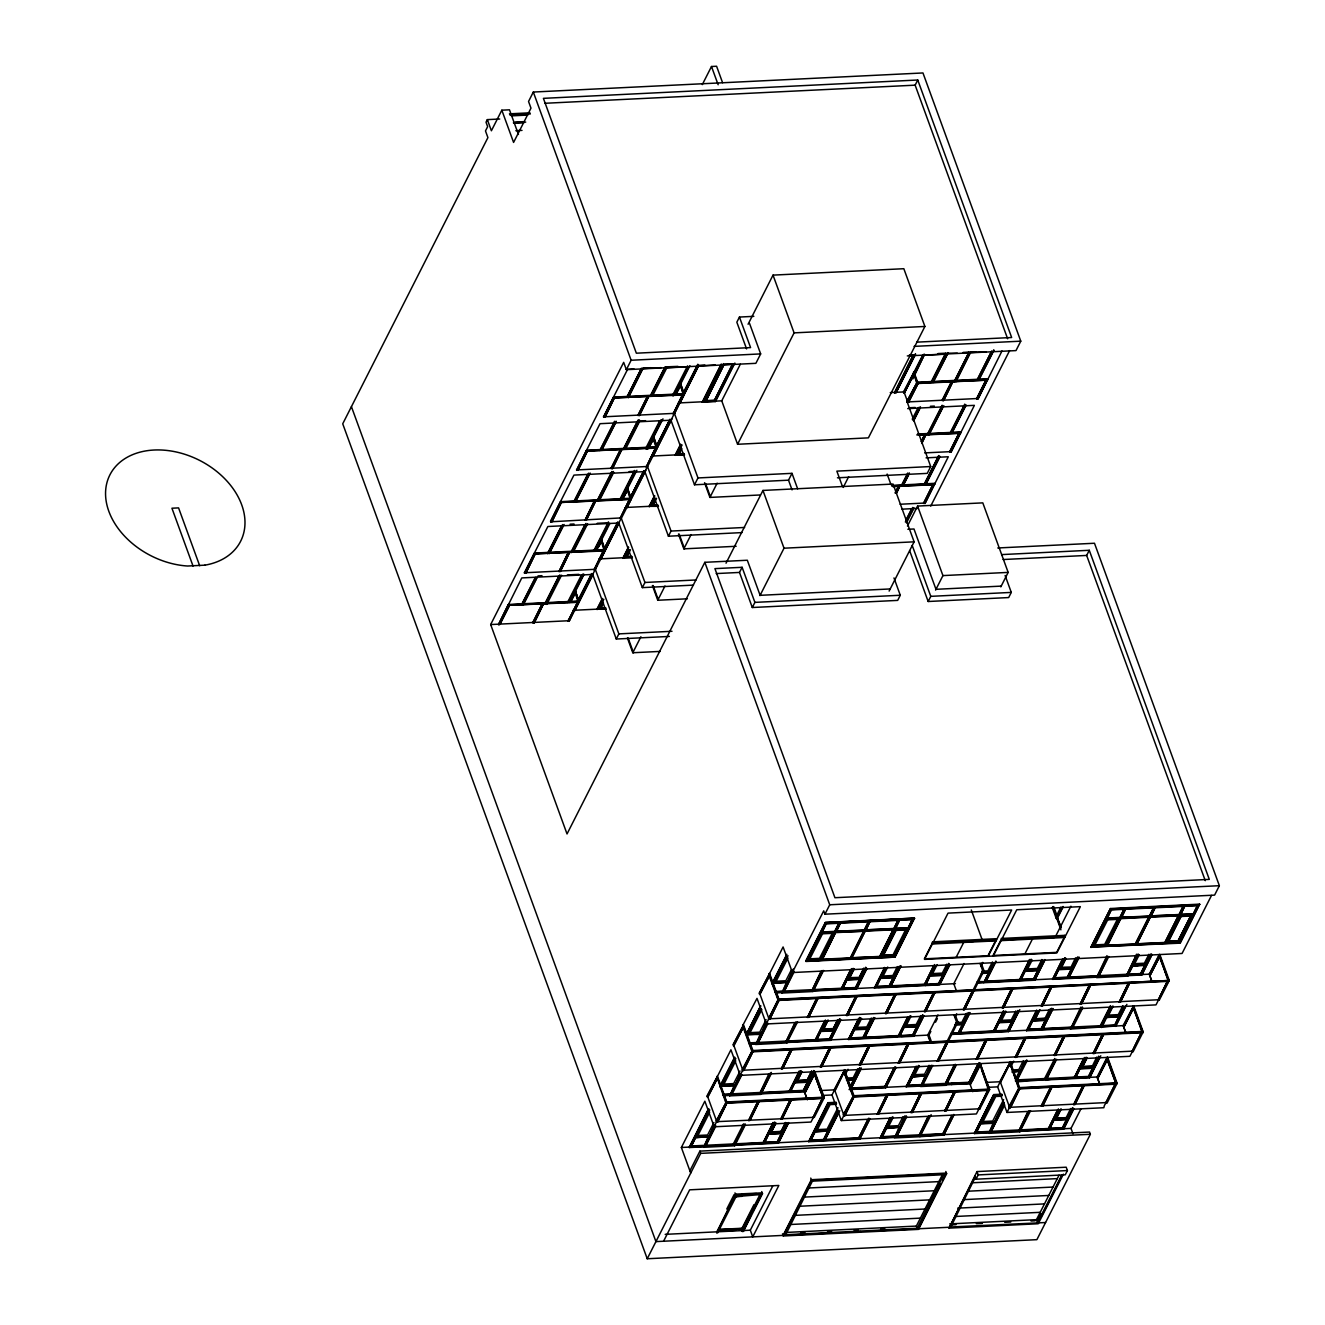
<?xml version="1.0" encoding="UTF-8"?>
<svg xmlns="http://www.w3.org/2000/svg" width="1325" height="1325" viewBox="0 0 1325 1325"><rect width="100%" height="100%" fill="white"/><g stroke="black" fill="none" stroke-linecap="round" stroke-linejoin="round"><path stroke-width="1.5" d="M499.707 119.018L487.335 119.614L486.027 122.198L487.65 126.653L485.48 130.927L487.915 137.601L342.728 423.801L647.229 1258.75L1036.879 1239.67L1090.359 1134.283L1089.548 1132.047L699.882 1151.127L689.894 1170.836M518.456 134.471L509.479 109.809L501.827 110.19L491.393 130.761L487.335 119.614M907.31 355.912L1015.993 350.595L1020.78 341.171L922.962 72.958L533.312 92.038L528.543 101.478L530.977 108.153L513.587 142.421L501.827 110.19M702.3 84.618L711.492 66.498L716.593 66.25L722.572 82.68M890.218 588.946L760.119 595.322L747.317 560.243L704.834 562.313L567.034 833.955L490.664 624.555L623.678 362.354L626.344 369.675L755.879 363.332L760.666 353.908L749.519 323.35M626.344 369.675L631.131 360.251L533.312 92.038M525.826 573.162L535.234 553.867L525.826 573.162L524.385 572.781L547.871 526.505L618.775 523.027L621.392 517.893L550.637 521.802L551.912 521.752L561.303 502.457L551.912 521.752M550.471 521.354L573.94 475.095L644.861 471.617L668.413 536.211L742 532.6M577.998 470.325L587.389 451.03L577.998 470.325L576.557 469.944L600.026 423.685L670.947 420.207L694.499 484.784L788.524 480.18L792.002 473.34L697.977 477.944L694.499 484.784M604.945 417.209L614.353 397.914L604.945 417.209L603.504 416.828L627.619 369.294M499.74 624.572L509.313 605.724L499.74 624.572L498.465 624.638L508.303 604.482L578.495 601.037L575.348 591L579.158 601.467L569.17 621.177L568.011 621.226L577.584 602.378M524.551 573.212L534.389 553.072L604.581 549.627L601.434 539.59L605.243 550.057L595.24 569.75L594.097 569.816L603.504 550.521L594.097 569.816M550.637 521.802L560.475 501.662L630.65 498.217L620.961 517.346L644.944 582.47L642.343 587.621L693.439 585.12M576.723 470.392L586.561 450.235L656.736 446.807L653.589 436.753L657.415 447.221L647.412 466.93L646.269 466.996L655.66 447.701L646.269 466.996M603.67 417.276L613.508 397.119L683.683 393.674L680.553 383.637L684.362 394.105L674.359 413.814L673.216 413.864L682.623 394.568L673.216 413.864M521.503 604.73L535.399 577.352M547.589 553.32L561.485 525.942M573.675 501.91L587.571 474.532M599.761 450.5L614.568 421.284M626.708 397.368L641.532 368.168L627.802 395.993M521.669 605.177L535.565 577.799M547.755 553.767L562.562 524.567M573.841 502.357L588.648 473.141M600.838 449.109L614.734 421.731M523.044 604.664L536.923 577.286M549.113 553.237L563.009 525.859M575.199 501.827L589.095 474.449M602.213 448.595L616.108 421.217M628.232 397.285L643.056 368.085L651.006 367.704M523.193 605.094L537.089 577.717M549.279 553.684L564.102 524.485M575.365 502.274L590.188 473.075M602.378 449.043L616.257 421.665M628.398 397.732L643.056 368.085M532.932 622.949L542.322 603.653L532.766 622.502L534.19 622.882L543.598 603.587L534.19 622.882M559.001 571.539L568.408 552.243L559.001 571.539L560.276 571.473L569.684 552.177L560.276 571.473M585.087 520.112L594.494 500.817L585.087 520.112L586.362 520.062L595.77 500.767L586.362 520.062M611.173 468.702L620.58 449.407L611.007 468.255L612.448 468.652L621.856 449.357L612.448 468.652M638.12 415.586L647.527 396.291L637.971 415.139L639.395 415.52L648.803 396.225L639.395 415.52M544.906 603.587L558.786 576.209M570.992 552.177L584.872 524.799M597.062 500.767L611.885 471.551M623.148 449.341L637.971 420.141M650.111 396.225L664.918 367.025M545.072 604.034L559.879 574.835M571.141 552.624L585.965 523.408M598.155 499.376L612.051 471.998M624.241 447.966L638.137 420.588M651.188 394.85L665.084 367.472M545.668 603.62L559.63 576.077M571.737 552.21L585.716 524.667M597.823 500.8L611.802 473.257M623.909 449.39L638.816 420.008M650.857 396.258L665.763 366.876L677.953 366.379M546.43 603.504L553.833 588.913M558.471 579.787L560.326 576.127M572.516 552.094L586.412 524.717M599.529 498.862L606.933 484.254M608.788 480.611L613.409 471.485M625.615 447.453L639.495 420.075M652.562 394.32L666.442 366.942M546.761 604.399L561.568 575.199M573.758 551.167L587.654 523.789M599.844 499.757L613.74 472.379M625.93 448.33L639.826 420.969L645.573 420.688M652.877 395.214L666.773 367.837L687.874 366.81L673.067 396.009M567.531 602.477L581.427 575.1M593.617 551.067L608.44 521.868M619.702 499.658L634.509 470.458M645.788 448.248L659.668 420.87M672.736 395.115L687.543 365.915M568.789 601.55L582.669 574.172M594.875 550.123L608.755 522.746L597.244 523.309M620.945 498.713L634.841 471.336L629.077 471.617M646.103 449.125L660.927 419.926M570.048 600.44L583.696 573.99M595.273 550.753L606.983 528.095M621.359 499.343L635.851 471.17M646.815 449.142L651.784 439.353M653.556 436.289L661.722 419.777M674.392 394.8L687.741 368.482M578.495 601.037L578.048 601.898L507.873 605.343L578.727 602.312L575.348 591M604.134 550.488L533.958 553.916L604.813 550.902L601.434 539.59M569.816 602.444L583.795 574.901M595.902 551.034L609.881 523.491M621.988 499.608L636.894 470.243M648.074 448.198L662.98 418.832M675.021 395.082L689.928 365.7M570.462 601.567L575.315 592.971L570.976 601.533M596.548 550.157L601.401 541.561L598.784 546.695M622.634 498.73L627.487 490.151L624.009 496.991M647.842 449.043L653.573 438.724L649.217 447.303M675.667 394.204L680.52 385.608L677.042 392.465M578.578 599.314L591.629 573.609M603.736 549.743L617.698 522.199M630.75 496.494L643.784 470.789M656.836 445.084L669.87 419.379M683.783 391.952L697.762 364.408M578.81 599.298L591.844 573.592M603.952 549.726L617.93 522.183M630.965 496.477L644.016 470.773M656.123 446.906L670.102 419.362M683.071 393.773L697.977 364.392M568.011 621.226L591.778 574.056M604.829 548.351L617.864 522.646M620.183 518.406L629.59 499.111L620.183 518.406L621.326 518.34L631.329 498.631L627.52 488.18L630.899 499.492L560.028 502.506L630.22 499.078M629.971 498.763L643.95 471.236M657.001 445.515L670.036 419.81M683.021 394.237L697.911 364.855M577.485 603.024L569.17 621.177M595.24 569.75L597.492 563.622M599.231 560.193L604.581 549.627M649.648 460.785L655.743 448.794M656.736 446.807L656.306 447.668L586.114 451.096L656.985 448.082L653.159 437.614M683.683 393.674L674.359 413.814M524.385 572.781L595.306 569.303L574.686 610.709L572.996 610.328L604.217 608.804M617.831 524.882L600.772 559.283L599.231 559.365M627.586 505.637L647.478 466.483L576.557 469.944M651.403 456.545L652.927 456.463L674.425 413.35L603.504 416.828M680.636 401.111L698.772 365.369L704.883 365.071M574.686 610.709L592.822 574.951M600.772 559.283L618.908 523.541M625.317 507.955L626.858 507.873L645.888 470.342M652.927 456.463L671.974 418.932M678.35 403.413L679.891 403.347L698.772 365.369M753.842 316.344L739.449 317.056L736.832 322.19L746.588 348.922M602.395 598.436L596.946 609.152L606.287 609.152M628.464 547.026L623.032 557.742L632.373 557.742M654.55 495.616L649.118 506.332L658.459 506.332M680.636 444.206L675.203 454.922L684.528 454.922M597.111 609.599L602.544 598.883M623.197 558.189L628.63 547.473M649.283 506.779L654.716 496.063M675.352 455.369L680.802 444.637M702.316 402.237L721.197 364.259L702.316 402.237L715.301 401.607L734.878 363.05M603.852 599.248L598.469 609.086M629.077 549.544L624.555 557.676M655.146 498.134L650.641 506.266M682.11 445.001L676.727 454.839M723.4 363.613L703.674 401.723M605.74 608.175L600.689 608.423L602.378 604.332M631.826 556.765L626.775 557.013L628.464 552.923M657.896 505.355L652.861 505.603L655.477 499.674M683.982 453.945L678.947 454.193L681.547 448.264M705.894 401.061L724.245 364.11L732.824 364.143L714.308 400.647L705.894 401.061L723.317 365.932M600.689 608.423L603.471 602.958M626.775 557.013L630.485 549.709M652.861 505.603L656.554 498.299M678.947 454.193L681.713 448.711M748.078 324.277L773.022 275.12L903.832 268.71L924.9 326.463L868.388 437.863L737.578 444.273L721.744 400.829L740.294 364.276M714.308 400.647L732.659 363.696M733.785 364.441L715.301 401.607M669.407 636.431L616.274 639.031L618.858 633.88L595.306 569.303M668.413 536.211L671.03 531.06L647.478 466.483M1007.646 338.786L915.144 85.164L917.761 80.013L543.399 98.348L636.348 353.195L750.579 347.597L739.449 317.056M687.377 598.801L657.763 600.258L664.984 586.014M736.17 546.281L683.849 548.848L691.07 534.604M760.186 494.97L709.918 497.422L717.14 483.194M737.578 444.273L794.089 332.873L773.022 275.12M660.33 651.403L632.787 652.745L640.919 636.729M726.034 563.208L762.952 490.432L893.05 484.056L914.117 541.826L889.125 591.082M893.977 577.932L900.288 595.256L897.688 600.391L752.302 607.513L739.499 572.433L742.116 567.299L714.92 568.624L834.932 897.721L1209.294 879.386L1089.266 550.289L1001.634 554.595M752.302 607.513L754.902 602.378L742.116 567.299M759.954 595.621L784.019 548.202L762.952 490.432M843.23 487.434L848.646 476.752M909.298 355.05L913.372 354.852L894.508 392.829L896.031 392.763L915.592 354.189M894.508 392.829L913.372 354.852M915.426 353.758L896.031 392.763M908.47 402.336L918.043 383.488L908.47 402.336L907.327 402.403L917.678 382.229L914.018 372.209L903.517 391.935L904.428 393.028L913.985 374.18L903.915 393.045M907.84 402.369L904.014 391.918L922.647 355.183M904.346 392.796L923.906 354.239M915.327 372.557L923.657 356.127M912.875 378.917L924.585 354.305M906.963 401.392L917.032 382.528L906.963 401.392L930.713 466.533L927.235 473.389L837.45 477.795M912.262 419.18L917.811 408.216M930.879 382.478L945.686 353.278L932.121 381.534M912.577 420.058L919.07 407.288M913.786 419.097L915.641 415.454M933.33 380.573L947.226 353.195L957.329 353.162M913.952 419.545L920.428 406.775M933.496 381.02L947.905 352.616M913.67 420.87L920.179 408.017M933.164 382.445L948.071 353.063M895.187 492.784L898.665 485.927L895.352 493.231M921.273 441.374L924.751 434.517L921.422 441.821M942.29 400.68L951.698 381.385L942.125 400.249L943.566 400.63L952.973 381.335L943.566 400.63M896.462 492.718L899.94 485.861L896.611 493.165M921.67 443.03L926.009 434.451L921.836 443.477M901.232 485.861L907.724 473.091M927.318 434.451L942.141 405.251M954.265 381.335L969.088 352.119L963.126 352.417M901.398 486.308L907.873 473.538M928.411 433.076L942.29 405.698M954.431 381.766L969.088 352.119M902.772 485.795L909.248 473.008M928.842 434.385L942.738 407.007M955.805 381.252L970.612 352.053L976.376 351.771M902.921 486.242L909.414 473.456M929.007 434.832L943.831 405.616M955.971 381.699L970.612 352.053M906.118 519.748L911.666 508.8M923.873 484.751L938.68 455.552M949.959 433.341L964.766 404.142M976.906 380.225L991.713 351.026L977.999 378.834M905.356 522.017L912.759 507.409M924.949 483.377L938.845 455.999M951.035 431.967L964.931 404.589M907.194 520.559L913.72 507.707M925.827 483.824L939.806 456.297M951.913 432.414L965.892 404.87M978.86 379.298L993.767 349.916M906.433 522.828L913.886 508.154M925.993 484.271L939.972 456.727M952.079 432.861L966.041 405.317M979.026 379.745L993.932 350.363M907.459 526.008L917.579 506.067L982.802 502.871L1008.159 572.4L1000.806 586.909M923.707 503.533L933.115 484.238L923.558 503.102L924.983 503.483L934.821 483.327L891.477 485.447M949.793 452.123L959.201 432.828L949.628 451.676L951.068 452.057L960.907 431.917L917.562 434.037M976.757 399.007L986.148 379.712L976.591 398.56L978.016 398.941L987.854 378.784L917.678 382.229M924.983 503.483L948.302 456.761L926.076 457.854M951.068 452.057L974.388 405.351L907.724 408.613M978.016 398.941L1001.982 350.959M930.73 506.084L1009.617 350.595M1005.112 575.481L1011.29 592.408L1008.673 597.558L928.162 601.5L930.779 596.349L912.213 545.469M935.582 590.105L942.936 575.597L917.579 506.067M707.351 1097.199L717.421 1078.335L707.865 1097.183L706.937 1096.09L717.454 1076.331L726.779 1101.936L823.637 1097.199L814.295 1071.61M733.437 1045.789L743.507 1026.908L733.951 1045.773L733.023 1044.68L743.524 1024.921L752.865 1050.526M759.523 994.379L769.593 975.498L760.02 994.346L759.109 993.27L769.61 973.511L778.951 999.116M690.706 1173.056L681.365 1147.483L704.85 1101.207L714.192 1126.797L810.999 1122.043L817.426 1109.472M716.941 1122.093L707.451 1096.073L730.936 1049.798L740.261 1075.387L1129.91 1056.307L1132.527 1051.156L742.364 1070.269M742.861 1070.236L733.537 1044.647L742.232 1027.521M768.947 1018.826L759.622 993.237L783.092 946.961L792.433 972.55L1182.066 953.47L1211.514 895.435M708.577 1108.545L689.182 1147.549L703.459 1146.854L703.973 1145.827L691.236 1146.44L695.41 1137.43L708.163 1136.8L708.477 1137.695M720.684 1084.678L734.663 1057.135M746.77 1033.268L760.749 1005.725L746.936 1033.699M772.856 981.842L786.835 954.315M689.182 1147.549L708.743 1108.992M719.922 1086.947L734.828 1057.582M772.094 984.127L786.056 956.584M691.236 1146.44L695.575 1137.877L708.759 1136.403L695.857 1136.568L707.749 1113.099M734.563 1086.285L734.232 1085.39L721.496 1086.02L734.398 1085.838L734.845 1084.976L721.926 1085.158L734.762 1059.884M760.649 1034.875L760.318 1033.98L747.582 1034.61L760.484 1034.428L760.914 1033.566L748.012 1033.748L760.832 1008.474M786.735 983.465L786.404 982.57L773.668 983.2L787 982.156L774.098 982.338L786.007 958.869M696.006 1137.016L709.753 1109.936M722.092 1085.606L735.839 1058.526M748.178 1034.196L760.997 1008.921M774.264 982.786L787.994 955.706M709.687 1112.238L697.894 1135.475L707.583 1134.995L713.927 1122.49M735.773 1060.828L723.98 1084.065L733.669 1083.585L740.013 1071.08M761.858 1009.418L750.066 1032.639L759.755 1032.175L766.098 1019.654M787.944 958.008L776.152 981.229L785.841 980.765L791.273 970.032M704.138 1146.274L708.163 1136.8M708.925 1136.833L714.092 1125.124M805.219 1092.413L814.776 1073.565L805.219 1092.413L804.805 1091.303L814.809 1071.594L824.316 1097.613L814.312 1117.323L813.169 1117.389L822.56 1098.094L791.555 1099.601L782.148 1118.896L780.889 1118.963L790.28 1099.667L759.275 1101.191L749.867 1120.486L748.592 1120.553L757.999 1101.257L726.994 1102.764L717.587 1122.06L716.444 1122.126L726.15 1102.234M730.224 1094.847L734.232 1085.39M734.994 1085.423L740.162 1073.714M1052.845 1008.441L1042.825 1028.962L1070.865 1027.587L1070.501 1029.061L1123.186 1025.567L1125.604 1032.192L1123.186 1025.567L1133.687 1005.841L1143.193 1031.877L1133.206 1051.586L1132.047 1051.636L1141.454 1032.341L1103.758 1034.179L1094.367 1053.474L1093.092 1053.541L1102.483 1034.245L1064.803 1036.084L1055.396 1055.396L1054.12 1055.445L1063.528 1036.15L1025.832 1038.005L1016.424 1057.3L1015.149 1057.367L1024.556 1038.055L986.86 1039.91L977.469 1059.205L976.194 1059.271L985.585 1039.976L947.905 1041.814L938.497 1061.11L937.222 1061.176L946.63 1041.881L908.933 1043.719L899.526 1063.014L898.251 1063.081L907.658 1043.785L869.962 1045.624L860.571 1064.936L859.296 1064.985L868.687 1045.69L831.007 1047.545L821.599 1066.84L820.324 1066.907L829.732 1047.595L792.035 1049.45L782.628 1068.745L781.352 1068.811L790.76 1049.516L753.064 1051.354L743.673 1070.65L742.513 1070.716L752.219 1050.791L743.507 1026.908M756.293 1043.438L760.318 1033.98M761.08 1034.013L766.247 1022.287M1150.183 975.25L1159.739 956.402L1150.183 975.25L1149.769 974.14L1159.773 954.431L1169.279 980.467L1159.276 1000.16L1158.133 1000.226L1167.54 980.931L1129.844 982.769L1120.437 1002.064L1119.161 1002.131L1128.569 982.835L1090.872 984.674L1081.482 1003.969L1080.206 1004.035L1089.597 984.74L1051.918 986.595L1042.51 1005.89L1041.235 1005.94L1050.642 986.645L1012.946 988.5L1003.538 1007.795L1002.28 1007.861L1011.671 988.566L973.974 990.404L964.583 1009.7L963.308 1009.766L972.716 990.471L935.019 992.309L925.612 1011.604L924.337 1011.671L933.744 992.375L896.048 994.214L886.657 1013.509L885.382 1013.575L894.773 994.28L857.076 996.135L847.685 1015.43L846.41 1015.48L855.817 996.185L818.121 998.04L808.714 1017.335L807.438 1017.401L816.846 998.106L779.15 999.944L769.759 1019.24L768.599 1019.289L778.305 999.381L769.593 975.498M782.379 992.028L786.404 982.57M787.166 982.603L793.244 969.072M725.272 1103.957L716.08 1121.116M771.498 1073.25L760.782 1094.367L729.694 1095.874L730.058 1094.417L722.771 1094.765M752.219 1050.791L742.149 1069.673M797.584 1021.84L786.868 1042.941L755.78 1044.464L756.144 1042.99L748.857 1043.355M769.61 1016.523L778.305 999.381M823.653 970.43L812.954 991.531L781.866 993.054L782.214 991.58L774.943 991.945M647.229 1258.75L700.71 1153.363L699.882 1151.127M745.412 1124.66L734.713 1145.777L703.608 1147.301L726.431 1102.417L716.941 1076.364M729.694 1095.874L752.517 1051.007L743.027 1024.954M755.78 1044.464L778.603 999.58L769.096 973.544M781.866 993.054L823.719 910.855L824.945 914.2L1214.594 895.12L1219.364 885.696L1094.483 543.25L997.775 547.97M715.517 1125.223L705.347 1145.297L733.371 1143.922L743.557 1123.848M726.994 1102.764L717.587 1122.06M732.344 1092.065L734.199 1088.421M736.054 1084.761L740.675 1075.635M744.368 1068.497L753.064 1051.354M768.02 1023.298L757.834 1043.371L765.833 1026.047M779.15 999.944L769.759 1019.24M794.106 971.871L783.92 991.961L793.774 970.993M715.848 1126.117L705.662 1146.191L733.702 1144.817L743.888 1124.743M731.748 1094.781L741.934 1074.707M824.945 914.2L829.732 904.776L704.834 562.313M663.577 1241.243L689.646 1189.833L778.835 1185.461L752.749 1236.871L750.314 1230.196L772.674 1186.123M805.716 961.039L825.293 922.482L914.482 918.109L895.087 957.114L805.716 961.039L894.922 956.667L914.482 918.109L825.442 922.929L805.882 961.486L895.087 957.114M807.77 959.946L821.517 932.866L834.253 932.237L820.672 959.764L807.77 959.946L820.523 959.317L834.253 932.237M821.947 932.005L826.287 923.442L839.04 922.813L834.849 931.823L821.947 932.005L834.684 931.376L839.04 922.813M807.935 960.377L821.517 932.866M822.113 932.452L826.287 923.442M822.212 959.681L835.777 932.154L863.983 931.227L850.236 958.306L822.212 959.681L834.866 933.959M836.224 931.309L840.563 922.73L868.604 921.355L864.413 930.382L836.224 931.309L864.248 929.935L868.604 921.355M836.373 931.757L840.563 922.73M723.202 1095.295L759.788 1093.407L768.715 1074.26M796.043 1021.923L785.858 1041.997L794.801 1022.85M822.129 970.513L811.943 990.587L820.887 971.44M759.788 1093.407L769.957 1073.333M735.226 1144.75L736.75 1140.196M741.387 1131.07L745.081 1123.782M761.312 1093.324L771.167 1072.372M787.994 1039.197L796.325 1022.784M813.467 990.504L821.483 973.196M734.713 1145.777L735.06 1144.303L763.101 1142.928L773.287 1122.855M760.782 1094.367L761.146 1092.893L789.187 1091.518L799.372 1071.445M786.868 1042.941L787.232 1041.467L815.256 1040.108L825.442 1020.018M812.954 991.531L813.318 990.057L841.342 988.682L851.528 968.608M757.999 1101.257L748.592 1120.553M759.275 1101.191L749.867 1120.486M790.76 1049.516L781.352 1068.811M816.846 998.106L807.438 1017.401M792.035 1049.45L782.628 1068.745M818.121 998.04L808.714 1017.335M850.236 958.306L863.817 930.796M851.611 957.793L865.341 930.713L893.381 929.338L879.8 956.865L851.611 957.793L879.634 956.418L893.381 929.338M865.772 929.852L870.128 921.289L898.151 919.914L893.977 928.924L865.772 929.852L893.812 928.477L898.151 919.914M851.776 958.24L865.341 930.713M865.937 930.299L870.128 921.289M726.779 1209.046L734.067 1194.686M735.955 1194.272L736.485 1195.73L717.753 1232.648L716.626 1232.697L735.739 1195.001L734.977 1192.881M717.454 1231.836L718.216 1229.749L742.729 1228.54L759.672 1195.133M756.558 1193.56L742.513 1194.256L741.735 1196.342L735.292 1196.657L736.187 1194.902M763.101 1142.928L773.121 1122.408M789.187 1091.518L799.207 1070.997M815.256 1040.108L824.365 1021.409M841.342 988.682L850.435 969.999M764.459 1142.398L768.815 1133.836L781.551 1133.206L777.361 1142.233L764.459 1142.398L777.212 1141.786L781.551 1133.206M786.735 1123.782L782.148 1132.809L769.411 1133.422L774.744 1122.142M790.545 1090.988L794.901 1082.426L807.637 1081.796L803.447 1090.823L790.545 1090.988L803.281 1090.376L807.637 1081.796M813.732 1070.55L808.233 1081.382L795.497 1082.012L800.83 1070.733M816.631 1039.578L820.97 1031.016L833.723 1030.386L829.533 1039.396L816.631 1039.578L829.367 1038.966L833.723 1030.386M839.818 1019.14L834.319 1029.972L821.566 1030.602L825.988 1021.128M842.717 988.168L847.056 979.606L859.809 978.976L855.619 987.986L842.717 988.168L855.453 987.539L859.809 978.976M865.887 967.73L860.405 978.562L847.652 979.192L852.074 969.718M764.624 1142.846L768.815 1133.836M769.411 1133.422L774.827 1122.374M790.71 1091.436L794.901 1082.426M795.497 1082.012L800.896 1070.964M816.796 1040.026L820.97 1031.016M821.566 1030.602L826.071 1021.36M842.882 988.616L847.056 979.606M847.652 979.192L853.151 968.36M785.592 1122.689L781.054 1131.633L771.382 1132.097L775.837 1122.938M811.678 1071.279L807.14 1080.206L797.468 1080.687L801.907 1071.528M837.764 1019.869L833.226 1028.796L823.537 1029.277L827.993 1020.117M854.161 968.923L849.623 977.867L854.078 968.707M771.382 1132.097L775.903 1123.169M797.468 1080.687L801.989 1071.759M823.537 1029.277L828.075 1020.333M742.398 1193.957L741.735 1196.342M790.28 1099.667L780.889 1118.963M742.513 1194.256L741.619 1196.011L735.176 1196.326M791.555 1099.601L782.148 1118.896M781.054 1131.633L785.51 1122.474M807.14 1080.206L811.596 1071.047M833.226 1028.796L837.682 1019.637M863.767 968.227L859.312 977.386L849.54 977.635M859.312 977.386L863.85 968.459M782.148 1132.809L786.57 1123.335M808.233 1081.382L812.656 1071.925M839.652 1018.693L834.319 1029.972M860.405 978.562L865.738 967.283M786.652 1123.55L782.065 1132.577L769.328 1133.206M812.738 1072.14L808.151 1081.167L795.414 1081.796M839.735 1018.925L834.237 1029.757L821.417 1030.154M865.805 967.515L860.323 978.347L847.569 978.96M734.547 1145.33L778.371 1143.177L788.458 1122.54M806.942 1098.64L804.275 1091.32L814.544 1071.13M840.63 1019.72L830.543 1040.357L786.702 1042.51M866.716 968.293L856.629 988.947L812.788 991.083M778.371 1143.177L788.623 1122.987M814.709 1071.577L804.457 1091.767L760.633 1093.92M830.543 1040.357L840.795 1020.151M856.629 988.947L866.865 968.741M829.732 1047.595L820.324 1066.907M855.817 996.185L846.41 1015.48M831.007 1047.545L821.599 1066.84M857.076 996.135L847.685 1015.43M742.364 1227.563L753.958 1204.707M741.718 1229.997L742.613 1228.242L718.117 1229.434M741.95 1230.627L742.613 1228.242M894.077 956.17L907.642 928.643L894.077 956.17L881.175 956.352L894.905 929.272L907.724 928.858L893.994 955.938L881.258 956.567M895.336 928.411L899.692 919.848L912.428 919.219L908.238 928.229L895.336 928.411L908.089 927.782L912.428 919.219M881.324 956.782L894.988 929.488M895.501 928.858L899.692 919.848M761.726 1191.572L762.504 1193.693L743.375 1231.389L742.248 1231.455L760.981 1194.521L735.292 1196.657M751.258 1214.396L743.375 1231.389M753.08 1210.802L762.19 1192.848L735.441 1194.156L716.626 1232.697M883.295 955.457L895.915 930.216L905.604 929.753L895.998 930.448L883.295 955.457L892.984 954.994L905.604 929.753M1205.27 880.661L1086.666 555.44L1089.266 550.289M858.451 1018.842L848.364 1039.479L913.604 1036.283L923.856 1016.093M949.942 964.683L939.69 984.872L874.45 988.069L884.537 967.432M848.364 1039.479L859.544 1017.451M874.45 988.069L884.702 967.879M850.253 1037.939L854.608 1029.359L867.345 1028.747L863.155 1037.757L850.253 1037.939L862.989 1037.309L867.345 1028.747M873.44 1017.501L867.941 1028.332L855.205 1028.962L860.538 1017.683M876.338 986.529L880.678 977.949L893.431 977.337L889.241 986.347L876.338 986.529L889.075 985.899L893.431 977.337M899.526 966.091L894.027 976.923L881.274 977.535L885.696 968.078M850.418 1038.386L854.608 1029.359M855.205 1028.962L860.687 1018.13M876.504 986.976L880.678 977.949M881.274 977.535L885.862 968.509M861.614 1018.478L857.093 1027.405L866.765 1026.925L871.303 1017.997M887.7 967.051L883.179 975.995L892.851 975.515L897.389 966.588M822.56 1098.094L813.169 1117.389M819.165 1106.044L822.643 1099.187M853.002 1096.603L853.946 1095.709L844.605 1070.136L834.104 1089.862L835.015 1090.955L844.075 1072.124M836.241 1102.301L828.092 1102.698L808.681 1141.703L859.66 1139.202L869.912 1118.996M841.325 1120.569L843.942 1115.418L979.009 1108.81L976.392 1113.944L841.342 1120.569L832.001 1094.98L844.853 1069.639M808.681 1141.703L828.092 1102.698M834.502 1090.972L845.019 1070.087M810.734 1140.593L814.925 1131.583L827.661 1130.954L815.09 1132.03L810.734 1140.593L823.487 1139.964L838.344 1110.681M838.178 1110.234L828.257 1130.54L815.521 1131.169L829.102 1103.642L836.373 1103.294M867.941 1028.332L872.363 1018.859M894.027 976.923L898.449 967.449M815.521 1131.169L829.102 1103.642M844.356 1074.343L846.178 1070.733M845.3 1074.625L848.033 1069.275M907.592 1017.782L898.333 1036.034L864.695 1037.674L873.788 1018.991M934.589 964.55L924.419 984.624L890.764 986.264L900.801 965.743M864.695 1037.674L874.881 1017.6M890.764 986.264L900.95 966.19M868.687 1045.69L859.296 1064.985M894.773 994.28L885.382 1013.575M837.98 1107.7L827.098 1129.148L817.409 1129.612L830.096 1104.603L835.909 1104.321M857.706 1068.795L853.184 1077.738L847.371 1078.02M869.962 1045.624L860.571 1064.936M896.048 994.214L886.657 1013.509M823.487 1139.964L827.661 1130.954M850.269 1086.401L853.747 1079.544L846.46 1079.892M847.072 1079.494L854.343 1079.13L859.677 1067.851M849.557 1088.554L859.842 1068.298M868.836 1118.168L858.65 1138.241L825.011 1139.898L837.814 1113.894M894.922 1066.758L884.736 1086.831L851.097 1088.488L861.117 1067.967M825.011 1139.898L839.818 1110.698M851.097 1088.488L861.283 1068.414M853.946 1095.709L989.013 1089.1L980.185 1063.495L989.676 1089.531L979.672 1109.224L978.529 1109.29L987.937 1089.995L854.145 1096.537L844.737 1115.832L843.594 1115.898L853.3 1096.023M852.439 1097.729L843.23 1114.888M843.594 1115.898L853.598 1096.189L844.091 1070.153M783.075 1235.38L811.331 1179.697L946.398 1173.072L942.754 1180.26M945.818 1171.482L946.63 1173.685L918.374 1229.385L783.307 1235.993L811.562 1180.31L810.751 1178.091M854.145 1096.537L844.737 1115.832M944.112 1174.082L917.148 1228.275L785.742 1234.718L812.705 1180.509M898.333 1036.034L907.426 1017.335M924.419 984.624L933.512 965.925M899.857 1035.951L904.048 1026.941L916.95 1026.759L912.594 1035.338L899.857 1035.951L908.967 1017.252M942.87 974.902L938.514 983.481L925.943 984.541L938.68 983.928L943.036 975.349L930.117 975.531L925.413 985.568M948.965 963.673L943.466 974.504L930.73 975.117L935.036 965.842M922.879 1015.082L917.38 1025.914L904.644 1026.527L910.126 1015.695M925.943 984.541L930.117 975.531M930.73 975.117L935.301 966.091M911.053 1016.043L906.532 1024.987L916.204 1024.507L920.742 1015.579M937.139 964.633L932.618 973.577L942.29 973.097L946.828 964.169M858.65 1138.241L867.742 1119.559M884.736 1086.831L893.828 1068.132M859.66 1139.202L869.747 1118.565M895.832 1067.138L885.746 1087.792L849.043 1089.581M907.658 1043.785L898.251 1063.081M933.744 992.375L924.337 1011.671M885.746 1087.792L895.982 1067.586M912.594 1035.338L916.784 1026.328M917.38 1025.914L922.631 1014.801M943.466 974.504L948.717 963.391M908.933 1043.719L899.526 1063.014M935.019 992.309L925.612 1011.604M923.691 1015.646L913.604 1036.283M940.452 982.587L948.849 966.074M956.17 957.279L963.987 941.86M877.233 1114.242L886.64 1094.947L877.233 1114.242L878.508 1114.193L887.916 1094.881L878.508 1114.193M937.968 1014.933L927.715 1035.123L930.398 1042.444M964.053 963.507L953.801 983.713L956.468 991.034M930.995 1040.539L928.991 1035.057L930.862 1031.397M935.516 1022.204L937.388 1018.544M890.135 1117.555L880.048 1138.208L894.309 1137.496L894.839 1136.469L882.102 1137.098L886.276 1128.088L899.029 1127.459L899.344 1128.353M916.204 1066.145L906.134 1086.798L920.395 1086.086L920.925 1085.059L908.172 1085.688L912.362 1076.678L925.098 1076.049L925.43 1076.943M880.048 1138.208L890.284 1118.002M906.134 1086.798L916.37 1066.592M882.102 1137.098L886.442 1128.536L899.625 1127.045L886.872 1127.674L891.294 1118.201M908.172 1085.688L912.528 1077.126L925.695 1075.635L912.958 1076.264L917.38 1066.791M886.872 1127.674L892.371 1116.842M912.958 1076.264L918.457 1065.432M893.298 1117.19L888.76 1126.117L898.449 1125.654L902.988 1116.71M919.384 1065.78L914.846 1074.707L924.535 1074.244L929.073 1065.3M895.004 1136.916L899.029 1127.459M899.774 1127.492L904.958 1115.766M921.09 1085.506L925.098 1076.049M925.86 1076.082L930.117 1066.161M954.878 1017.385L956.7 1013.807M980.964 965.975L982.769 962.397M931.144 1114.673L919.964 1136.701L894.474 1137.943L905.273 1116.66M956.286 1065.085L946.05 1085.291L920.56 1086.533L931.359 1065.25M929.14 1115.667L918.954 1135.74L896.528 1136.85L906.383 1115.882M924.138 1080.885L931.541 1066.294M996.118 938.713L996.532 939.839L932.899 942.953L932.502 941.843L996.118 938.713L995.605 939.74L989.444 940.054M896.528 1136.85L906.714 1116.776M932.8 1065.35L922.614 1085.44L945.04 1084.33L955.226 1064.257M988.185 956.286L1011.654 910.01L948.037 913.124L924.552 959.399L1056.903 952.923L1080.372 906.648L1016.755 909.762L993.27 956.037M953.95 1014.851L956.617 1022.171L937.222 1061.176M980.036 963.441L982.703 970.761L963.308 1009.766M911.004 1112.586L920.395 1093.291L911.004 1112.586L912.279 1112.536L921.67 1093.241L912.279 1112.536M955.226 1014.784L957.892 1022.088L938.497 1061.11M981.312 963.358L983.978 970.678L964.583 1009.7M1000.888 940.054L993.071 955.474L1056.688 952.36L1064.522 936.941M966.372 1013.343L961.851 1022.271L956.037 1022.569M992.458 961.933L987.92 970.861L982.123 971.142M968.26 1012.565L957.71 1034.129M983.796 982.719L993.419 962.977M950.952 1033.45L958.223 1033.102L962.579 1024.54L955.126 1024.44M955.739 1024.026L963.01 1023.678L968.509 1012.847M977.038 982.04L984.309 981.692L988.665 973.113L983.034 972.948M981.808 972.616L989.096 972.268L993.667 963.242M1003.588 1011.306L993.402 1031.38L959.764 1033.02L969.784 1012.499M1029.674 959.896L1019.488 979.97L985.85 981.61L995.87 961.089M959.764 1033.02L969.95 1012.946M985.85 981.61L996.036 961.536M927.898 1116.611L918.954 1135.74M945.04 1084.33L953.967 1065.201M924.784 1125.654L920.328 1135.227L942.754 1134.134L952.012 1115.882M946.05 1085.291L955.507 1065.118M925.413 1135.989L925.844 1134.73M951.483 1084.562L951.93 1083.32M944.758 1110.946L954.166 1091.651L944.758 1110.946L946.033 1110.88L955.441 1091.585L946.033 1110.88M1024.887 953.917L1032.705 938.497M985.585 1039.976L976.194 1059.271M1011.671 988.566L1002.28 1007.861M986.86 1039.91L977.469 1059.205M1012.946 988.5L1003.538 1007.795M993.402 1031.38L1003.423 1010.859M1019.488 979.97L1029.508 959.449M942.754 1134.134L951.847 1115.435M946.398 1083.817L968.823 1082.724L977.933 1064.025M994.76 1030.867L999.116 1022.287L1011.853 1021.674L1007.662 1030.684L994.76 1030.867L1007.513 1030.237L1011.853 1021.674M1017.948 1010.428L1012.449 1021.26L999.713 1021.873L1004.135 1012.399M1020.846 979.44L1025.202 970.877L1037.939 970.248L1033.748 979.274L1020.846 979.44L1033.583 978.827L1037.939 970.248M1043.106 960.824L1038.535 969.85L1025.798 970.463L1031.132 959.184M968.823 1082.724L979.009 1062.633M994.926 1031.297L999.116 1022.287M999.713 1021.873L1005.211 1011.041M1021.012 979.887L1025.202 970.877M1025.798 970.463L1031.281 959.631M919.964 1136.701L943.748 1135.078L953.834 1114.441M979.92 1063.031L969.685 1083.221L972.765 1091.701M1006.139 1011.389L1001.601 1020.333L1011.29 1019.852L1015.811 1010.925M1032.208 959.979L1027.687 968.923L1037.359 968.442L1041.897 959.515M943.748 1135.078L954 1114.888M972.335 1080.885L980.185 1063.495L969.834 1083.668L945.884 1084.844M1060.977 908.884L1057.251 916.254L1056.224 916.304L1060.894 907.095M1063.346 906.548L1057.3 918.457L1056.273 918.507L1061.872 907.492M1062.832 906.565L1056.787 918.473L1060.928 929.835M1012.449 1021.26L1016.871 1011.787M1038.535 969.85L1042.957 960.377M1055.545 936.444L1070.898 906.201M951.598 1034.428L1008.673 1031.628L1018.759 1010.992M977.668 983.017L1034.759 980.218L1044.845 959.582M1008.673 1031.628L1019.852 1009.6M1034.759 980.218L1045.011 960.029M917.148 1228.275L916.353 1226.072L942.605 1174.314M1064.323 936.378L1064.836 935.351L1001.22 938.464L1001.617 939.591L1065.25 936.46L1064.836 935.351M987.937 1089.995L978.529 1109.29M940.932 1183.854L918.374 1229.385M981.047 1104.802L988.881 1089.382M1097.117 1076.993L1099.535 1083.618L1097.1 1076.993L1107.104 1057.284L1116.445 1082.856L1019.588 1087.61L1010.263 1062.021L999.746 1081.747L1000.16 1082.873L1009.716 1064.008M1001.849 1094.185L993.733 1094.582L974.339 1133.587L988.616 1132.892L989.129 1131.865L976.392 1132.477L980.566 1123.467L993.319 1122.838L993.634 1123.733M1010.23 1063.992L1018.942 1087.908L1009.236 1107.783L1010.395 1107.733L1019.786 1088.438L1050.808 1086.914L1041.235 1105.762L1042.676 1106.143L1052.067 1086.848L1083.088 1085.324L1073.681 1104.636L1074.956 1104.57L1084.363 1085.274L1115.368 1083.751L1105.812 1102.599C1108.76 1101.588 1104.007 1103.41 1103.841 1107.717L1007 1112.453L997.642 1086.864L1010.511 1061.524M1036.581 1010.114L1026.511 1030.767L1070.335 1028.614M1062.667 958.704L1052.58 979.341L1096.421 977.204L1096.934 976.177L1068.911 977.552L1078.931 957.031M974.339 1133.587L993.733 1094.582M1000.16 1082.873L1010.66 1061.971M1026.511 1030.767L1036.746 1010.561M1052.58 979.341L1062.832 959.151M976.392 1132.477L980.732 1123.915L993.485 1123.285L993.916 1122.441L981.013 1122.606L994.744 1095.527L1002.031 1095.179M1028.399 1029.21L1032.738 1020.648L1045.475 1020.018L1041.301 1029.028L1028.399 1029.21L1041.135 1028.581L1045.475 1020.018M1051.57 1008.772L1046.071 1019.604L1033.334 1020.233L1037.757 1010.76M1054.468 977.8L1058.824 969.238L1071.561 968.608L1067.387 977.618L1054.468 977.8L1067.221 977.171L1071.561 968.608M1077.656 957.362L1072.157 968.194L1059.42 968.823L1063.842 959.35M1033.252 1020.002L1037.839 1010.992M1064.836 957.76L1059.338 968.592L1072.074 967.979L1077.573 957.147M981.162 1123.053L994.744 1095.527M1009.998 1066.227L1011.836 1062.617M1024.556 1038.055L1015.149 1057.367M1028.548 1029.658L1032.738 1020.648M1033.334 1020.233L1037.922 1011.207M1050.642 986.645L1041.235 1005.94M1054.634 978.247L1058.824 969.238M1059.42 968.823L1064.919 957.992M1010.958 1066.526L1013.675 1061.159M1049.45 1009.269L1044.994 1018.428L1035.305 1018.908L1039.761 1009.749M1065.929 958.555L1061.391 967.498L1065.847 958.339M1025.832 1038.005L1016.424 1057.3M1035.305 1018.908L1039.843 1009.965M1051.918 986.595L1042.51 1005.89M1003.621 1099.584L992.74 1121.033L983.051 1121.513L995.754 1096.487L1001.567 1096.206M1023.364 1060.679L1018.826 1069.623L1013.012 1069.904M1061.308 967.267L1071.08 967.018L1075.519 957.859M989.295 1132.312L993.319 1122.838M994.081 1122.871L1003.82 1102.135M1015.927 1078.285L1019.405 1071.428L1012.118 1071.793M1020.151 1071.461L1024.407 1061.557M1051.404 1008.325L1046.071 1019.604M1072.157 968.194L1076.579 958.72M1051.487 1008.557L1046.005 1019.389L1033.169 1019.786M1030.568 1110.698L1019.869 1131.815L988.765 1133.339L1004.151 1103.029M1015.381 1080.885L1025.649 1060.629M1004.714 1104.851L990.818 1132.229L1003.456 1105.779M1020.283 1072.621L1016.573 1079.925L1044.613 1078.55L1054.799 1058.476M1024.921 1063.495L1026.759 1059.851M1042.825 1028.962L1053.011 1008.888M1068.911 977.552L1079.097 957.478M1016.904 1080.819L1027.09 1060.745M1018.08 1089.614L1008.872 1106.789M1009.236 1107.783L1019.24 1088.073L1009.733 1062.021M1063.395 1174.182L1038.253 1223.753L949.031 1228.126L976.989 1171.582L1066.194 1167.209L1067.42 1170.555L1065.234 1174.828L976.028 1179.2L974.819 1175.871M1006.983 1112.453L1009.584 1107.319L1106.955 1102.549M1090.889 947.077L1110.449 908.519L1199.638 904.147L1180.244 943.152L1090.889 947.077L1180.078 942.704L1199.638 904.147M1091.038 947.524L1110.449 908.519M949.031 1228.126L975.117 1176.716M1010.395 1107.733L1019.786 1088.438M1092.926 945.967L1106.673 918.904L1119.41 918.275L1105.828 945.802L1092.926 945.967L1105.679 945.354L1119.41 918.275M1107.104 918.043L1111.443 909.48L1124.196 908.851L1120.006 917.861L1107.104 918.043L1119.84 917.413L1124.196 908.851M1093.092 946.414L1106.673 918.904M1107.269 918.49L1111.443 909.48M976.028 1179.2L978.198 1174.911L976.989 1171.582M1107.203 945.272L1120.933 918.192L1148.974 916.834L1135.392 944.344L1107.203 945.272L1135.243 943.897L1148.974 916.834M1121.381 917.347L1125.72 908.768L1153.76 907.393L1149.57 916.42L1121.381 917.347L1149.404 915.972L1153.76 907.393M1107.369 945.719L1120.933 918.192M1121.53 917.794L1125.72 908.768M1063.528 1036.15L1054.12 1055.445M1089.597 984.74L1080.206 1004.035M1064.803 1036.084L1055.396 1055.396M1090.872 984.674L1081.482 1003.969M1029.045 1110.781L1018.859 1130.854L1027.786 1111.708M1071.014 1028.034L1080.885 1007.066M1097.1 976.624L1106.971 955.656M1055.131 1059.371L1044.945 1079.444L1044.613 1078.55M1070.501 1029.061L1081.2 1007.961M1138.473 954.845L1127.674 976.128L1096.587 977.651L1107.286 956.551M1020.979 1128.072L1025.616 1118.946M1046.468 1079.362L1055.396 1060.232M1082.409 1006.983L1072.223 1027.074L1100.263 1025.699L1110.449 1005.609M1136.85 955.093L1126.664 975.167L1098.64 976.542L1107.568 957.395M1019.869 1131.815L1020.217 1130.341L1048.257 1128.966L1058.443 1108.892M1016.805 1081.829L1074.343 1077.556L1084.529 1057.483M1045.938 1080.405L1056.654 1059.288M1072.554 1027.952L1082.74 1007.878M1098.64 976.542L1108.826 956.468M1041.4 1106.209L1050.808 1086.914M1042.676 1106.143L1052.067 1086.848M1136.767 943.831L1150.497 916.751L1178.538 915.376L1164.957 942.903L1136.767 943.831L1164.791 942.456L1178.538 915.376M1150.945 915.89L1155.284 907.327L1183.324 905.952L1179.134 914.962L1150.945 915.89L1178.968 914.515L1183.324 905.952M1136.933 944.278L1150.497 916.751M1151.094 916.337L1155.284 907.327M1048.257 1128.966L1057.35 1110.267M1074.343 1077.556L1083.436 1058.857M1126.664 975.167L1136.519 954.199M1008.507 1031.181L1100.578 1026.577L1110.764 1006.503M1049.615 1128.436L1053.971 1119.873L1066.708 1119.244L1062.517 1128.271L1049.615 1128.436L1062.368 1127.823L1066.708 1119.244M1072.803 1108.015L1067.304 1118.847L1054.568 1119.459L1058.99 1109.986M1075.701 1077.026L1080.057 1068.463L1092.794 1067.834L1088.603 1076.844L1075.701 1077.026L1088.454 1076.413L1092.794 1067.834M1098.889 1056.588L1093.39 1067.42L1080.653 1068.049L1085.059 1058.576M1102.118 1026.511L1106.127 1017.053L1118.88 1016.424L1114.689 1025.434L1101.953 1026.063L1101.423 1027.09M1106.888 1017.087L1111.145 1007.166M1132.213 965.643L1127.873 974.206L1140.61 973.577L1144.966 965.014L1132.213 965.643L1132.544 966.521M1132.974 965.677L1138.142 953.95M1059.056 1110.217L1054.485 1119.244L1067.221 1118.615L1072.637 1107.568M1085.142 1058.807L1080.571 1067.834L1093.307 1067.205L1098.723 1056.158M1049.781 1128.883L1053.971 1119.873M1054.568 1119.459L1059.139 1110.433M1075.867 1077.473L1080.057 1068.463M1080.653 1068.049L1086.136 1057.217M1127.674 976.128L1128.039 974.653L1140.775 974.024L1144.966 965.014M1101.588 1027.537L1112.387 1006.255M1070.666 1108.512L1066.211 1117.671L1056.538 1118.134L1060.994 1108.975M1096.752 1057.085L1092.297 1066.244L1082.624 1066.724L1087.063 1057.565M1113.149 1006.155L1108.628 1015.082L1118.3 1014.619L1122.838 1005.675M1139.235 954.745L1134.697 963.673L1144.386 963.209L1148.924 954.265M1056.538 1118.134L1061.06 1109.207M1082.624 1066.724L1087.146 1057.781M1102.483 1034.245L1093.092 1053.541M1128.569 982.835L1119.161 1002.131M1103.758 1034.179L1094.367 1053.474M1128.983 984.492L1120.437 1002.064M1073.681 1104.636L1083.088 1085.324M1114.689 1025.434L1118.88 1016.424M1119.045 1016.871L1106.292 1017.501L1119.476 1016.01L1123.898 1006.536M1145.115 965.461L1132.378 966.091L1145.562 964.6L1149.967 955.126M1119.476 1016.01L1124.047 1006.983M1145.562 964.6L1151.044 953.768M1074.956 1104.57L1084.363 1085.274M1073.614 1108.578L1063.528 1129.215L1019.703 1131.368M1099.7 1057.168L1089.614 1077.805L1045.789 1079.958M1115.534 1025.947L1125.786 1005.758M1151.872 954.331L1141.786 974.985L1127.509 975.68M1063.528 1129.215L1073.78 1109.025M1089.614 1077.805L1100.793 1055.777M1115.7 1026.395L1126.879 1004.367M1141.786 974.985L1152.021 954.778M1072.985 1133.786L1071.014 1128.403L1080.952 1108.826M1127.426 975.233L1149.272 974.157L1151.69 980.782L1149.272 974.157L1159.259 954.447L1168.832 981.312L778.173 1000.441L768.682 974.422M1106.657 1058.128L1107.584 1059.222L1097.497 1078.103L1107.601 1057.251L1117.108 1083.287L1107.12 1102.996M1124.097 1026.66L1133.67 1007.812L1124.097 1026.66L1123.699 1025.55L1133.687 1005.841M1180.144 915.525L1166.414 942.605L1179.151 941.976L1192.964 915.128L1179.233 942.207L1166.331 942.373L1179.233 942.207M1181.37 912.726L1184.848 905.886L1197.585 905.257L1193.411 914.267L1180.492 914.449L1193.245 913.819L1196.723 906.963M1098.011 1078.07L1106.706 1060.944M1166.497 942.82L1180.062 915.31L1192.881 914.896M1180.658 914.896L1184.848 905.886M1168.385 941.28L1181.072 916.254L1190.761 915.79L1178.14 941.032L1168.385 941.28L1178.057 940.8L1190.761 915.79M1168.451 941.495L1181.072 916.254M1061.772 1175.076L1037.608 1222.71L1036.481 1219.646L1059.023 1175.242M1037.127 1220.706L1040.854 1213.352M1040.738 1217.393L1062.153 1175.159M768.45 1018.859L1158.613 999.746L1155.996 1004.88L766.347 1023.96L757.006 998.387L742.58 1025.815L752.087 1051.851L1142.746 1032.722L1133.256 1006.702L1141.868 1031.711L1132.047 1051.636M1167.54 980.931L1158.133 1000.226M1105.961 1103.046L1115.368 1083.751M1109.356 1096.852L1115.451 1084.844M1133.687 1048.82L1142.531 1031.446L1133.173 1005.874M1159.773 997.41L1169.114 980.02L1168.17 980.898M1168.667 980.864L1169.114 980.02M544.906 103.284L915.144 85.164M509.429 113.834L529.95 112.824M513.023 114.662L521.222 114.248M509.843 114.944L530.364 113.933M511.168 115.308L525.528 114.613M511.367 115.871L527.781 115.06M515.259 122.066L523.474 121.668M513.404 122.728L525.727 122.115M513.62 123.275L523.872 122.778M515.856 130.695L522.017 130.38M794.089 332.873L924.9 326.463M916.801 342.148L1011.654 337.511L917.761 80.013M631.131 360.251L760.666 353.908M914.051 346.388L1020.78 341.171M938.001 353.56L946.05 353.162M626.344 369.36L634.013 368.979M643.221 368.532L661.109 367.654M698.921 365.816L715.235 365.004M724.411 364.557L732.824 364.143M909.463 355.498L913.538 355.299M963.292 352.864L969.254 352.566M970.778 352.5L986.131 351.738M924.916 355.199L946.017 354.156M913.588 373.054L916.9 383.554L987.589 380.093L917.231 383.074M613.674 397.566L684.362 394.105M917.331 382.693L988.019 379.232M683.253 394.535L613.077 397.98L683.932 394.949L680.106 384.498L683.418 394.982M705.728 400.614L714.142 400.2M678.417 402.966L721.744 400.829M890.267 392.581L904.014 391.918M907.161 401.955L977.867 398.494M930.365 406.278L934.34 406.079M909.48 407.752L915.227 407.471M586.71 450.682L657.415 447.221M917.712 434.484L961.072 432.364M916.784 434.915L960.642 433.209L918.937 435.263M678.781 453.746L683.816 453.498M652.778 456.015L684.379 454.475M924.651 452.902L950.903 451.626M930.713 466.533L836.853 471.137L842.435 486.441M627.073 489.024L630.385 499.525M560.641 502.092L631.329 498.631M891.642 485.894L934.986 483.774M894.673 486.126L934.556 484.619L892.851 486.672M652.695 505.156L657.747 504.908M625.383 507.492L658.293 505.885M900.122 504.245L924.833 503.036M570.065 524.187L574.04 524.004M902.027 509.164L918.175 508.369M671.03 531.06L744.617 527.466M600.987 540.434L604.299 550.935M907.873 529.288L913.985 528.99L935.98 589.31L1001.203 586.114M534.555 553.519L605.243 550.057M784.019 548.202L914.117 541.826M626.609 556.566L631.661 556.318M599.082 558.918L632.207 557.295M594.875 568.756L594.743 569.783M538.016 575.895L541.991 575.696M567.332 574.918L578.843 574.354M716.196 573.576L739.499 572.433M1003.108 559.531L1086.666 555.44M644.944 582.47L696.039 579.969M574.918 591.861L578.213 602.345M942.936 575.597L1008.159 572.4M508.469 604.929L579.158 601.467M600.523 607.976L605.575 607.728M754.902 602.378L900.288 595.256M930.779 596.349L1011.29 592.408M490.664 624.555L568.491 620.746M618.858 633.88L672.007 631.28M829.732 904.776L1219.364 885.696M914.648 918.556L825.293 922.482M1110.598 908.967L1199.804 904.594M826.452 923.873L839.205 923.26M840.729 923.177L868.753 921.802M870.293 921.736L898.317 920.362M899.857 920.279L912.594 919.666M1111.609 909.911L1124.362 909.298M1125.886 909.215L1153.909 907.84M1155.45 907.774L1183.473 906.399M1185.014 906.317L1197.75 905.704M821.666 933.313L834.419 932.684M835.942 932.601L863.983 931.227M865.507 931.16L893.547 929.786M907.807 929.09L894.905 929.272M1106.839 919.351L1119.575 918.722M1121.099 918.639L1149.139 917.264M1150.663 917.198L1178.703 915.823M1180.227 915.757L1192.964 915.128M1181.155 916.486L1190.844 916.006M934.026 942.771L942.241 942.357M960.708 941.462L968.923 941.048M1016.606 938.713L1024.556 938.332M1042.444 937.454L1050.394 937.057M946.1 942.738L932.171 943.417L924.353 958.836L987.97 955.722L995.804 940.303L983.879 940.883M958.025 942.158L973.925 941.379M1010.843 939.574L1026.742 938.796M1038.668 938.199L1054.584 937.421M996.003 940.866L932.386 943.98L931.972 942.87M1001.104 940.617L1064.72 937.504M883.212 955.242L892.984 954.994M822.047 959.234L850.07 957.859M881.175 956.352L893.911 955.722M1159.342 955.292L1167.954 980.301M982.703 970.761L983.978 970.695M774.098 982.338L786.835 981.709M847.487 978.744L860.24 978.115M881.125 977.105L893.862 976.475M930.564 974.67L943.301 974.057M981.659 972.169L989.096 972.268M1025.633 970.016L1038.369 969.403M1059.255 968.376L1071.991 967.747M1132.66 964.782L1145.396 964.153M847.222 980.053L859.958 979.423M880.843 978.397L893.597 977.767M930.282 975.978L943.036 975.349M981.378 973.477L988.665 973.113M1025.351 971.324L1038.104 970.695M1058.99 969.685L1071.726 969.055M774.777 991.497L782.065 991.133M783.588 991.067L811.629 989.692M813.152 989.609L841.176 988.251M890.615 985.817L924.254 984.177M978.695 981.51L984.309 981.692M985.684 981.162L1019.323 979.523M1068.745 977.105L1096.785 975.73M1098.309 975.647L1126.333 974.289M775.373 992.475L874.285 987.622M878.359 987.423L955.441 983.647M977.519 982.57L983.63 982.272M987.705 982.073L1032.556 979.871M1034.593 979.771L1097.017 976.724M775.589 992.905L781.7 992.607M778.438 999.149L1169.279 980.467M778.603 999.58L1168.766 980.483M956.617 1022.171L957.892 1022.105M823.454 1029.045L833.143 1028.581M1035.222 1018.677L1044.994 1018.428M748.012 1033.748L760.765 1033.119M855.039 1028.515L867.776 1027.885M917.215 1025.467L904.644 1026.527M955.573 1023.579L963.01 1023.678M999.547 1021.426L1012.283 1020.813M1106.574 1016.192L1119.31 1015.563M821.136 1031.463L833.889 1030.833M854.758 1029.807L867.511 1029.194M904.197 1027.388L916.95 1026.759M955.292 1024.887L962.579 1024.54M999.282 1022.734L1012.018 1022.105M1032.904 1021.095L1045.64 1020.465M748.691 1042.908L755.979 1042.543M757.503 1042.477L785.543 1041.102M815.107 1039.661L787.067 1041.036L787.398 1041.914M864.529 1037.243L898.168 1035.587M899.692 1035.521L912.445 1034.891M952.609 1032.92L958.223 1033.102M959.598 1032.589L993.237 1030.933M1042.659 1028.515L1070.699 1027.14M1101.787 1025.616L1114.524 1024.987M751.325 1043.785L897.141 1036.647M901.215 1036.448L928.991 1035.057M951.433 1033.98L1006.47 1031.281M1101.34 1026.643L1113.513 1026.047M749.503 1044.332L755.614 1044.017M752.352 1050.559L1143.028 1031.43L1141.868 1031.711M752.517 1051.007L1143.193 1031.877M717.024 1077.208L726.001 1103.261L823.868 1098.475L823.504 1097.481M979.755 1064.356L988.732 1090.409M1009.816 1062.882L1018.809 1088.935L1116.677 1084.132L1116.312 1083.138M813.865 1072.472L822.842 1095.642M980.152 1065.466L970.596 1084.314L970.182 1083.204L947.077 1084.33M797.385 1080.471L807.058 1079.991M1082.542 1066.509L1092.297 1066.244M721.926 1085.158L734.679 1084.546M795.331 1081.564L808.068 1080.952M846.907 1079.047L854.178 1078.682M912.793 1075.817L925.546 1075.188M1012.548 1070.931L1019.836 1070.583M1080.488 1067.602L1093.39 1067.42M1012.714 1071.378L1020.002 1071.014L1012.283 1072.24M795.05 1082.873L807.803 1082.243M846.625 1080.339L853.747 1079.544M1080.206 1068.911L1092.959 1068.281M722.605 1094.318L729.893 1093.97M731.417 1093.887L759.457 1092.512M760.981 1092.446L789.021 1091.071M850.932 1088.04L884.57 1086.384M908.023 1085.241L920.759 1084.612M922.283 1084.546L944.708 1083.452M946.249 1083.37L968.674 1082.277M1046.137 1078.484L1074.178 1077.109M761.726 1093.407L804.805 1091.303M820.423 1090.541L834.601 1089.846L844.108 1115.865M850.915 1089.034L920.345 1085.639M985.949 1082.426L1000.259 1081.73L1009.749 1107.766M1016.474 1080.935L1097.613 1076.96M951.416 1084.347L969.751 1083.452M723.417 1095.742L729.528 1095.444M821.898 1095.477L832.001 1094.98M987.456 1087.361L997.642 1086.864M726.431 1102.417L824.316 1097.613M853.598 1096.189L989.676 1089.531M1019.24 1088.073L1117.108 1083.287M828.257 1103.145L836.406 1102.731M993.899 1095.03L1002.048 1094.632M829.251 1104.089L836.539 1103.742M994.909 1095.974L1002.18 1095.626M716.792 1121.646L814.312 1117.323M771.299 1131.881L780.988 1131.401M1056.456 1117.919L1066.211 1117.671M695.857 1136.568L708.593 1135.956M769.245 1132.974L781.982 1132.362M815.355 1130.722L828.108 1130.092M886.723 1127.227L899.46 1126.598M981.013 1122.606L993.75 1121.993M1054.402 1119.012L1067.304 1118.847M768.98 1134.283L781.717 1133.653M1054.137 1120.321L1066.873 1119.691M691.07 1145.992L703.807 1145.38M734.895 1143.856L762.935 1142.481M810.569 1140.146L823.322 1139.517M824.846 1139.45L858.484 1137.794M881.937 1136.651L894.673 1136.038M896.197 1135.956L942.588 1133.687M976.227 1132.03L988.963 1131.418M990.504 1131.335L1018.528 1129.96M1048.092 1128.519L1020.051 1129.894L1020.383 1130.788M681.365 1147.483L703.211 1146.407M735.64 1144.817L776.185 1142.829M778.206 1142.73L857.457 1138.854M859.494 1138.755L892.205 1137.148M920.991 1135.74L941.545 1134.73M943.599 1134.631L1071.014 1128.403M925.33 1135.757L943.682 1134.863M700.71 1153.363L1090.359 1134.283M811.562 1180.31L946.63 1173.685M812.921 1181.122L944.344 1174.695M978.198 1174.911L1067.42 1170.555M807.488 1188.045L938.895 1181.618M972.583 1182.761L1057.3 1178.621M735.739 1195.001L762.504 1193.693M802.851 1197.171L934.274 1190.744M968.293 1191.192L1053.027 1187.051M800.267 1206.214L929.637 1199.87M964.02 1199.622L1048.754 1195.465M793.592 1215.439L924.999 1209.013M957.677 1208.152L1044.481 1203.895M791.008 1224.466L920.378 1218.139M955.474 1216.483L1040.208 1212.325M718.349 1230.08L742.845 1228.871M721.297 1230.991L735.59 1230.296M665.183 1234.353L750.314 1230.196M949.694 1223.903L1036.481 1219.646M786.984 1232.399L916.353 1226.072M951.979 1224.863L956.037 1224.664M976.31 1223.671L982.388 1223.372M1004.698 1222.279L1010.776 1221.981M1031.049 1221.004L1035.107 1220.805M800.913 1232.896L805.004 1232.681M827.512 1231.588L831.62 1231.389M854.128 1230.279L858.219 1230.08M880.727 1228.987L884.818 1228.788M783.688 1235.364L655.925 1241.608L351.423 406.659M791.273 1234.983L806.362 1234.254M817.873 1233.691L834.237 1232.879M845.549 1232.333L860.852 1231.571M872.347 1231.008L887.452 1230.279M899.725 1229.683L948.733 1227.281M1045.574 1222.528L950.803 1226.967L975.597 1176.65M1168.832 981.312L1159.242 956.418M1142.746 1032.738L1133.157 1007.828M1108.247 1061.06L1115.65 1081.299M1115.799 1083.171L1107.071 1059.255L1115.451 1082.243M823.007 1097.497L814.262 1073.581L823.355 1098.508M804.292 1091.32L807.389 1099.8M1158.895 999.133L1159.276 1000.16M1158.398 999.149L1158.779 1000.193M913.505 372.226L917.397 383.521M1133.206 1051.586L1132.312 1050.559L1132.693 1051.603M1106.127 1017.053L1106.458 1017.948M1100.263 1025.699L1100.578 1026.577M1053.706 906.548L1057.251 916.254M1061.275 927.318L1057.217 917.629L1060.762 927.334M1053.309 907.492L1060.812 928.08M1052.679 906.598L1056.224 916.304M1052.232 907.41L1056.273 918.507M887.137 474.068L890.599 483.575M909.613 550.604L928.162 601.5M711.492 66.498L718.15 84.75M971.291 909.977L982.554 940.849M1019.405 1071.428L1019.72 1072.322M792.002 473.34L797.65 488.842M788.524 480.18L792.052 489.886M982.173 1070.981L989.245 1090.376L853.151 1097.05L843.661 1071.014L853.664 1097.017M979.308 1108.23L979.672 1109.224M978.811 1108.247L979.175 1109.257M928.361 1035.107L931.028 1042.427M705.562 483.509L710.631 497.388M704.552 482.714L709.918 497.422M674.425 413.35L697.977 477.944M673.497 412.837L673.862 413.831M652.645 437.648L656.471 448.115M679.178 534.091L684.545 548.815M678.466 534.124L683.849 548.848M647.412 466.93L646.534 465.953L646.898 466.963M653.092 585.501L657.796 598.387M652.397 585.534L657.763 600.258M620.448 517.363L620.812 518.373M618.775 523.027L642.343 587.621M628.116 637.987L633.483 652.712M627.421 638.021L632.787 652.745M616.274 639.031L592.706 574.437L521.785 577.915L498.465 624.638M568.293 620.199L568.657 621.193M784.93 1232.498L785.742 1234.718M782.495 1233.79L783.307 1235.993M733.371 1143.922L733.702 1144.817M741.47 1229.335L742.248 1231.455M717.223 1231.19L717.753 1232.648M199.678 565.742L178.577 507.889L171.935 508.22L193.036 566.057M822.51 933.81L809.823 958.836L819.513 958.356L832.199 933.347L822.51 933.81M1107.683 919.848L1094.98 944.874L1104.669 944.394L1117.356 919.384L1107.683 919.848M204.911 565.162L187.57 566.023A73.306 53.513 26.9 0 1 107.872 479.617A73.306 53.513 26.9 0 1 219.917 474.135A73.306 53.513 26.9 0 1 204.911 565.162"/></g></svg>
